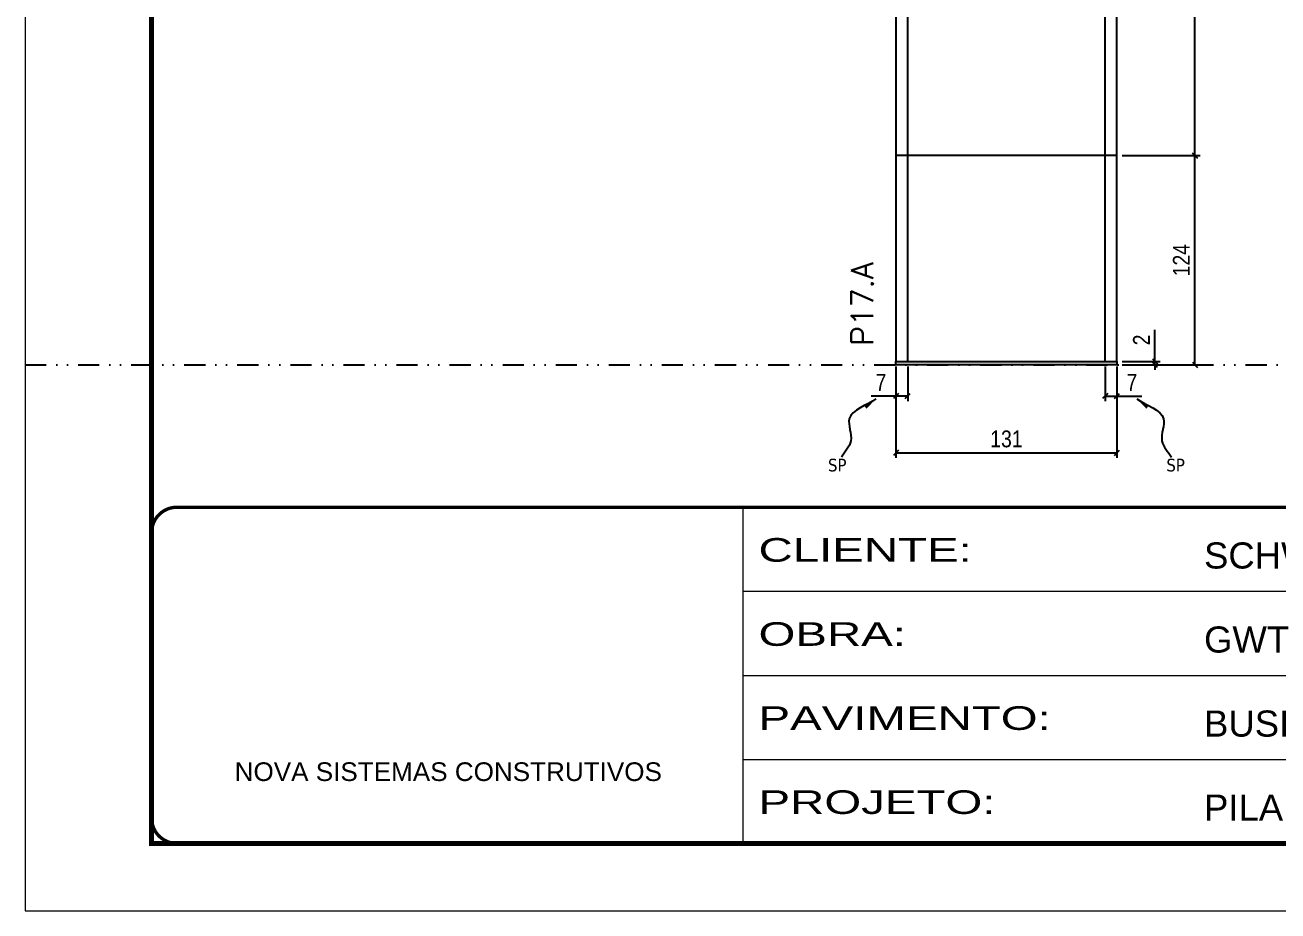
# Model space of a CAD drawing. Extents: x 13379 to 23315, y 867 to 16997.
# Drawn here: x 15984 to 16727, y 11204 to 11729 of the extents above; entities that cross this region are included whole.
import ezdxf

# ---------------------------------------------------------------- set-up
doc = ezdxf.new("R2010")
doc.units = 0
for name, pattern in [('CONTINUO', [0]), ('DASHED', [0.75, 0.5, -0.25]), ('DIVIDE2', [0.625, 0.25, -0.125, 0, -0.125, 0, -0.125]), ('HIDDEN', [0.375, 0.25, -0.125])]:
    doc.linetypes.add(name, pattern=pattern)
for name, color, linetype in [('COTA', 241, 'Continuous'), ('Nível', 160, 'Continuous'), ('Painéis', 200, 'Continuous'), ('Sarrafo de Pressão', 42, 'HIDDEN'), ('texto', 7, 'Continuous')]:
    doc.layers.add(name, color=color, linetype=linetype)
for name, color, linetype, lineweight in [('Folhas', 255, 'Continuous', 9), ('SARRAFO DE PRESSAO', 251, 'DASHED', 9), ('Texto Seção', 7, 'Continuous', 15)]:
    doc.layers.add(name, color=color, linetype=linetype, lineweight=lineweight)
doc.styles.add('ARIAL', font='arial.ttf')
doc.styles.add('COTA TECNICA', font='techl___.ttf', dxfattribs={"height": 10})
doc.styles.add('COTA TECNICA-50', font='techl___.ttf', dxfattribs={"height": 10})
doc.styles.add('REGUA-120', font='ROMANS.shx', dxfattribs={"height": 15})
doc.styles.get("Standard").update_dxf_attribs({"font": 'arial.ttf'})
doc.styles.add('Tecnologia', font='')
doc.styles.get('Tecnologia').set_extended_font_data('Forgotten Futurist')
doc.dimstyles.new('COTA PAINEL-50', dxfattribs={"dimtxt": 10, "dimasz": 3, "dimexe": 3, "dimexo": 3, "dimgap": 3, "dimtad": 1, "dimdec": 1, "dimzin": 12, "dimdsep": 46, "dimtxsty": 'COTA TECNICA-50', "dimblk1": 'OBLIQUE', "dimblk2": 'OBLIQUE', "dimsah": 1, "dimcen": 0.9, "dimclrd": 4, "dimclre": 4, "dimclrt": 240, "dimadec": 1, "dimazin": 3, "dimtfac": 1, "dimtdec": 1, "dimtmove": 0, "dimatfit": 3, "dimfxl": 1, "dimtolj": 1, "dimtzin": 12, "dimarcsym": 0})
doc.dimstyles.new('PAINEL', dxfattribs={"dimtxt": 10, "dimasz": 3, "dimexe": 3, "dimexo": 3, "dimgap": 3, "dimtad": 1, "dimdec": 1, "dimzin": 12, "dimdsep": 46, "dimtxsty": 'COTA TECNICA', "dimblk1": 'OBLIQUE', "dimblk2": 'OBLIQUE', "dimsah": 1, "dimcen": 0.9, "dimclrd": 4, "dimclre": 4, "dimclrt": 240, "dimadec": 1, "dimazin": 3, "dimtfac": 1, "dimtdec": 1, "dimtmove": 0, "dimatfit": 3, "dimfxl": 1, "dimtolj": 1, "dimtzin": 12, "dimarcsym": 0})
doc.dimstyles.get("Standard").update_dxf_attribs({"dimtxt": 0.18, "dimasz": 0.18, "dimexe": 0.18, "dimexo": 0.0625, "dimgap": 0.09, "dimtad": 0, "dimtih": 1, "dimtoh": 1, "dimdec": 4, "dimzin": 0, "dimdsep": 46, "dimtxsty": 'Standard', "dimcen": 0.09, "dimadec": 0, "dimazin": 0, "dimtfac": 1, "dimtdec": 4, "dimtofl": 0, "dimtmove": 0, "dimatfit": 3, "dimfxl": 1, "dimtolj": 1, "dimtzin": 0, "dimarcsym": 0})

# ---------------------------------------------------------------- blocks, each defined once
blk = doc.blocks.new('9999999999')
at = {"color": 30, "linetype": 'CONTINUO'}
for p, q in [((98564.56, 34230.21), (98564.56, 34429.45)), ((98564.56, 34379.64), (99583.98, 34379.64)), ((98564.56, 34329.83), (99487.98, 34329.83)), ((98564.56, 34280.02), (99487.98, 34280.02))]:
    blk.add_line(p, q, dxfattribs=at)
at = {"color": 30, "linetype": 'CONTINUO', "const_width": 2}
blk.add_lwpolyline([(99583.98, 34230.21), (99583.98, 34414.45, 0.414214), (99568.98, 34429.45), (98228.98, 34429.45, 0.414214), (98213.98, 34414.45), (98213.98, 34245.21, 0.414214), (98228.98, 34230.21), (99583.98, 34230.21)], format="xyb", dxfattribs=at)
at = {"layer": 'Folhas'}
blk.add_lwpolyline([(98138.98, 34190.21), (99623.98, 34190.21), (99623.98, 35240.21), (98138.98, 35240.21)], close=True, dxfattribs=at)
at = {"layer": 'Folhas', "color": 30, "const_width": 3}
blk.add_lwpolyline([(98213.98, 34230.21), (99583.98, 34230.21), (99583.98, 35200.21), (98213.98, 35200.21)], close=True, dxfattribs=at)
at = {"color": 7, "linetype": 'Continuous', "ltscale": 5, "style": 'ARIAL'}
for s, height, p in [('SCHWARTZ', 15.483, (98837.68, 34393.13)), ('GWT', 15.483, (98837.68, 34343.32)), ('BUSINESS CENTER E LAZER', 15.4829, (98837.68, 34293.51)), ('NOVA SISTEMAS CONSTRUTIVOS', 11.0592, (98263.19, 34267.21)), ('PILARES', 15.483, (98837.68, 34243.7))]:
    blk.add_text(s, height=height, dxfattribs=at).set_placement(p)
at = {"layer": 'Folhas', "color": 7, "style": 'Tecnologia', "width": 1.5}
for s, p in [('CLIENTE:', (98573.65, 34397.17)), ('OBRA:', (98573.65, 34347.31)), ('PAVIMENTO:', (98573.65, 34297.5)), ('PROJETO:', (98573.65, 34247.69))]:
    blk.add_text(s, height=14, dxfattribs=at).set_placement(p)
blk = doc.blocks.new('_Oblique')
at = {"color": 0, "linetype": 'ByBlock', "lineweight": -2}
blk.add_line((-0.5, -0.5), (0.5, 0.5), dxfattribs=at)
blk = doc.blocks.new('*D541')
at = {"layer": 'COTA', "color": 4, "lineweight": -2, "transparency": 16777216}
for p, q in [((16500.59, 11526.87), (16500.59, 11472.69)), ((16631.59, 11526.87), (16631.59, 11472.69)), ((16500.59, 11475.69), (16631.59, 11475.69))]:
    blk.add_line(p, q, dxfattribs=at)
at = {"layer": 'Defpoints', "color": 0, "transparency": 16777216}
for p in [(16500.59, 11529.87), (16631.59, 11529.87), (16631.59, 11475.69)]:
    blk.add_point(p, dxfattribs=at)
at = {"layer": 'COTA', "color": 4, "lineweight": -2, "transparency": 16777216, "xscale": 3, "yscale": 3, "zscale": 3, "rotation": 180}
blk.add_blockref('_Oblique', (16500.59, 11475.69), dxfattribs=at)
at = {"layer": 'COTA', "color": 4, "lineweight": -2, "transparency": 16777216, "xscale": 3, "yscale": 3, "zscale": 3}
blk.add_blockref('_Oblique', (16631.59, 11475.69), dxfattribs=at)
at = {"layer": 'COTA', "color": 240, "transparency": 16777216, "insert": (16566.09, 11483.91), "char_height": 10, "attachment_point": 5, "style": 'COTA TECNICA'}
blk.add_mtext('\\A1;131', dxfattribs=at)
blk = doc.blocks.new('*D542')
at = {"layer": 'COTA', "color": 4, "lineweight": -2, "transparency": 16777216}
for p, q in [((16634.59, 11651.87), (16680.83, 11651.87)), ((16677.83, 11527.87), (16677.83, 11651.87)), ((16634.59, 11527.87), (16680.83, 11527.87))]:
    blk.add_line(p, q, dxfattribs=at)
at = {"layer": 'Defpoints', "color": 0, "transparency": 16777216}
for p in [(16631.59, 11651.87), (16677.83, 11651.87), (16631.59, 11527.87)]:
    blk.add_point(p, dxfattribs=at)
at = {"layer": 'COTA', "color": 4, "lineweight": -2, "transparency": 16777216, "xscale": 3, "yscale": 3, "zscale": 3}
for p, rotation in [((16677.83, 11651.87), 90), ((16677.83, 11527.87), 270)]:
    blk.add_blockref('_Oblique', p, dxfattribs=dict(at, rotation=rotation))
at = {"layer": 'COTA', "color": 240, "transparency": 16777216, "insert": (16669.75, 11589.87), "char_height": 10, "attachment_point": 5, "rotation": 90, "style": 'COTA TECNICA-50'}
blk.add_mtext('\\A1;124', dxfattribs=at)
blk = doc.blocks.new('*D543')
at = {"layer": 'COTA', "color": 4, "lineweight": -2, "transparency": 16777216}
for p, q in [((16654.11, 11529.87), (16654.11, 11548.67)), ((16634.59, 11529.87), (16657.11, 11529.87)), ((16634.59, 11527.87), (16657.11, 11527.87)), ((16654.11, 11527.87), (16654.11, 11529.87)), ((16654.11, 11527.87), (16654.11, 11524.87))]:
    blk.add_line(p, q, dxfattribs=at)
at = {"layer": 'Defpoints', "color": 0, "transparency": 16777216}
for p in [(16631.59, 11529.87), (16631.59, 11527.87), (16654.11, 11527.87)]:
    blk.add_point(p, dxfattribs=at)
at = {"layer": 'COTA', "color": 4, "lineweight": -2, "transparency": 16777216, "xscale": 3, "yscale": 3, "zscale": 3}
for p, rotation in [((16654.11, 11529.87), 270), ((16654.11, 11527.87), 90)]:
    blk.add_blockref('_Oblique', p, dxfattribs=dict(at, rotation=rotation))
at = {"layer": 'COTA', "color": 240, "transparency": 16777216, "insert": (16646.11, 11542.62), "char_height": 10, "attachment_point": 5, "rotation": 90, "style": 'COTA TECNICA-50'}
blk.add_mtext('\\A1;2', dxfattribs=at)
blk = doc.blocks.new('*D544')
at = {"layer": 'COTA', "color": 4, "lineweight": -2, "transparency": 16777216}
for p, q in [((16500.59, 11524.87), (16500.59, 11506.36)), ((16507.59, 11526.87), (16507.59, 11506.36)), ((16500.59, 11509.36), (16485.86, 11509.36)), ((16507.59, 11509.36), (16500.59, 11509.36))]:
    blk.add_line(p, q, dxfattribs=at)
at = {"layer": 'Defpoints', "color": 0, "transparency": 16777216}
for p in [(16500.59, 11527.87), (16507.59, 11529.87), (16500.59, 11509.36)]:
    blk.add_point(p, dxfattribs=at)
at = {"layer": 'COTA', "color": 4, "lineweight": -2, "transparency": 16777216, "xscale": 3, "yscale": 3, "zscale": 3, "rotation": 180}
blk.add_blockref('_Oblique', (16500.59, 11509.36), dxfattribs=at)
at = {"layer": 'COTA', "color": 4, "lineweight": -2, "transparency": 16777216, "xscale": 3, "yscale": 3, "zscale": 3}
blk.add_blockref('_Oblique', (16507.59, 11509.36), dxfattribs=at)
at = {"layer": 'COTA', "color": 240, "transparency": 16777216, "insert": (16491.72, 11517.43), "char_height": 10, "attachment_point": 5, "style": 'COTA TECNICA-50'}
blk.add_mtext('\\A1;7', dxfattribs=at)
blk = doc.blocks.new('*D545')
at = {"layer": 'COTA', "color": 4, "lineweight": -2, "transparency": 16777216}
for p, q in [((16624.59, 11526.87), (16624.59, 11506.36)), ((16631.59, 11524.87), (16631.59, 11506.36)), ((16624.59, 11509.36), (16631.59, 11509.36)), ((16631.59, 11509.36), (16646.32, 11509.36))]:
    blk.add_line(p, q, dxfattribs=at)
at = {"layer": 'Defpoints', "color": 0, "transparency": 16777216}
for p in [(16624.59, 11529.87), (16631.59, 11527.87), (16631.59, 11509.36)]:
    blk.add_point(p, dxfattribs=at)
at = {"layer": 'COTA', "color": 4, "lineweight": -2, "transparency": 16777216, "xscale": 3, "yscale": 3, "zscale": 3, "rotation": 180}
blk.add_blockref('_Oblique', (16624.59, 11509.36), dxfattribs=at)
at = {"layer": 'COTA', "color": 4, "lineweight": -2, "transparency": 16777216, "xscale": 3, "yscale": 3, "zscale": 3}
blk.add_blockref('_Oblique', (16631.59, 11509.36), dxfattribs=at)
at = {"layer": 'COTA', "color": 240, "transparency": 16777216, "insert": (16640.45, 11517.43), "char_height": 10, "attachment_point": 5, "style": 'COTA TECNICA-50'}
blk.add_mtext('\\A1;7', dxfattribs=at)
blk = doc.blocks.new('*D546')
at = {"layer": 'COTA', "color": 4, "linetype": 'ByBlock', "lineweight": -2, "transparency": 16777216}
for p, q in [((16634.59, 11895.87), (16680.83, 11895.87)), ((16677.83, 11651.87), (16677.83, 11895.87)), ((16634.59, 11651.87), (16680.83, 11651.87))]:
    blk.add_line(p, q, dxfattribs=at)
at = {"layer": 'Defpoints', "color": 0, "linetype": 'ByBlock', "transparency": 16777216}
for p in [(16631.59, 11895.87), (16677.83, 11895.87), (16631.59, 11651.87)]:
    blk.add_point(p, dxfattribs=at)
at = {"layer": 'COTA', "color": 4, "linetype": 'ByBlock', "lineweight": -2, "transparency": 16777216, "xscale": 3, "yscale": 3, "zscale": 3}
for p, rotation in [((16677.83, 11895.87), 90), ((16677.83, 11651.87), 270)]:
    blk.add_blockref('_Oblique', p, dxfattribs=dict(at, rotation=rotation))
at = {"layer": 'COTA', "color": 240, "linetype": 'ByBlock', "transparency": 16777216, "insert": (16669.75, 11773.87), "char_height": 10, "attachment_point": 5, "rotation": 90, "style": 'COTA TECNICA'}
blk.add_mtext('\\A1;244', dxfattribs=at)

msp = doc.modelspace()

# ---------------------------------------------------------------- linework, layer by layer
at = {"layer": 'Nível', "color": 4, "linetype": 'DIVIDE2', "ltscale": 50}
msp.add_line((15984.5, 11527.87), (17469.5, 11527.87), dxfattribs=at)
at = {"layer": 'Painéis'}
msp.add_line((16631.59, 11651.87), (16500.59, 11651.87), dxfattribs=at)
for points in [[(16500.59, 11529.87), (16631.59, 11529.87), (16631.59, 11895.87), (16500.59, 11895.87)], [(16500.59, 11529.87), (16631.59, 11529.87), (16631.59, 11527.87), (16500.59, 11527.87)]]:
    msp.add_lwpolyline(points, close=True, dxfattribs=at)
at = {"layer": 'Sarrafo de Pressão'}
for p, q in [((16507.59, 11651.87), (16507.59, 11895.87)), ((16624.59, 11651.87), (16624.59, 11895.87)), ((16507.59, 11529.87), (16507.59, 11651.87)), ((16624.59, 11529.87), (16624.59, 11651.87))]:
    msp.add_line(p, q, dxfattribs=at)

# ---------------------------------------------------------------- block references
at = {"layer": 'SARRAFO DE PRESSAO', "color": 6, "linetype": 'ByBlock'}
msp.add_blockref('9999999999', (-82154.48, -22985.99), dxfattribs=at)

# ---------------------------------------------------------------- texts
at = {"layer": 'texto', "color": 0, "char_height": 7.5, "attachment_point": 5}
for insert in [(16465.81, 11468.38), (16666.36, 11468.38)]:
    msp.add_mtext('{\\fTahoma|b0|i0|c0|p34;\\C4;SP}', dxfattribs=dict(at, insert=insert))
at = {"layer": 'Texto Seção', "insert": (16487.12, 11539.12), "char_height": 13, "width": 285.3299, "attachment_point": 7, "rotation": 90, "style": 'REGUA-120'}
msp.add_mtext('P17.A', dxfattribs=at)

# ---------------------------------------------------------------- dimensions: what is measured, and where the dimension line sits
at = {"layer": 'COTA', "linetype": 'ByBlock'}
dim = msp.add_linear_dim(base=(16677.83, 11895.87), p1=(16631.59, 11651.87), p2=(16631.59, 11895.87), angle=90, dimstyle='PAINEL', dxfattribs=at)
dim.commit()
dim.dimension.update_dxf_attribs({"geometry": '*D546', "text_midpoint": (16669.75, 11773.87)})
at = {"layer": 'COTA'}
for base, p1, p2, angle, picture, middle in [((16677.83, 11651.87), (16631.59, 11527.87), (16631.59, 11651.87), 90, '*D542', (16669.75, 11589.87)), ((16500.59, 11509.36), (16507.59, 11529.87), (16500.59, 11527.87), 180, '*D544', (16491.72, 11517.43))]:
    dim = msp.add_linear_dim(base=base, p1=p1, p2=p2, angle=angle, dimstyle='COTA PAINEL-50', dxfattribs=at)
    dim.commit()
    dim.dimension.update_dxf_attribs({"geometry": picture, "text_midpoint": middle})
dim = msp.add_linear_dim(base=(16654.11, 11527.87), p1=(16631.59, 11529.87), p2=(16631.59, 11527.87), angle=90, dimstyle='COTA PAINEL-50', dxfattribs=at)
dim.commit()
dim.dimension.update_dxf_attribs({"geometry": '*D543', "text_midpoint": (16654.11, 11542.62), "dimtype": 160})
dim = msp.add_linear_dim(base=(16631.59, 11475.69), p1=(16500.59, 11529.87), p2=(16631.59, 11529.87), dimstyle='PAINEL', override={"dimarcsym": 2}, dxfattribs=at)
dim.commit()
dim.dimension.update_dxf_attribs({"geometry": '*D541', "text_midpoint": (16566.09, 11483.91)})
dim = msp.add_linear_dim(base=(16631.59, 11509.36), p1=(16624.59, 11529.87), p2=(16631.59, 11527.87), dimstyle='COTA PAINEL-50', dxfattribs=at)
dim.commit()
dim.dimension.update_dxf_attribs({"geometry": '*D545', "text_midpoint": (16640.45, 11517.43)})

# ---------------------------------------------------------------- leaders
at = {"layer": 'COTA', "path_type": 1}
for points in [[(16488.76, 11507.69), (16472.97, 11495.85), (16473.9, 11482.85), (16468.34, 11473.07)], [(16643.42, 11507.69), (16659.2, 11495.85), (16658.28, 11482.85), (16663.83, 11473.07)]]:
    msp.add_leader(points, dimstyle='Standard', override={"dimasz": 8}, dxfattribs=at)

doc.saveas('drawing.dxf')
